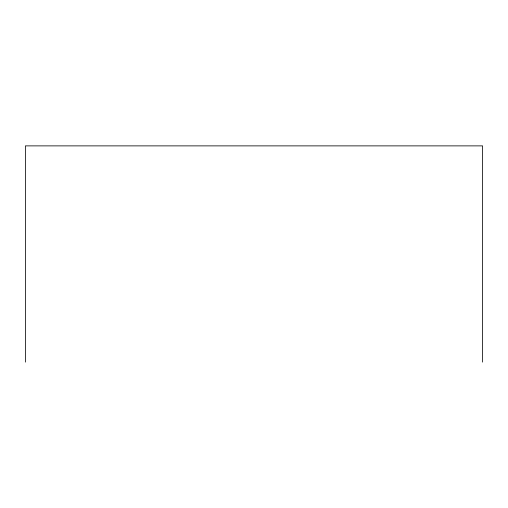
<?xml version="1.0" encoding="UTF-8"?>
<svg xmlns="http://www.w3.org/2000/svg" width="508" height="508" viewBox="0 0 508 508"><rect width="100%" height="100%" fill="white"/><g stroke="black" fill="none" stroke-linecap="round" stroke-linejoin="round"><path stroke-width="0.76" d="M482.6 362.121L482.6 145.879L25.4 145.879L25.4 362.121"/></g></svg>
